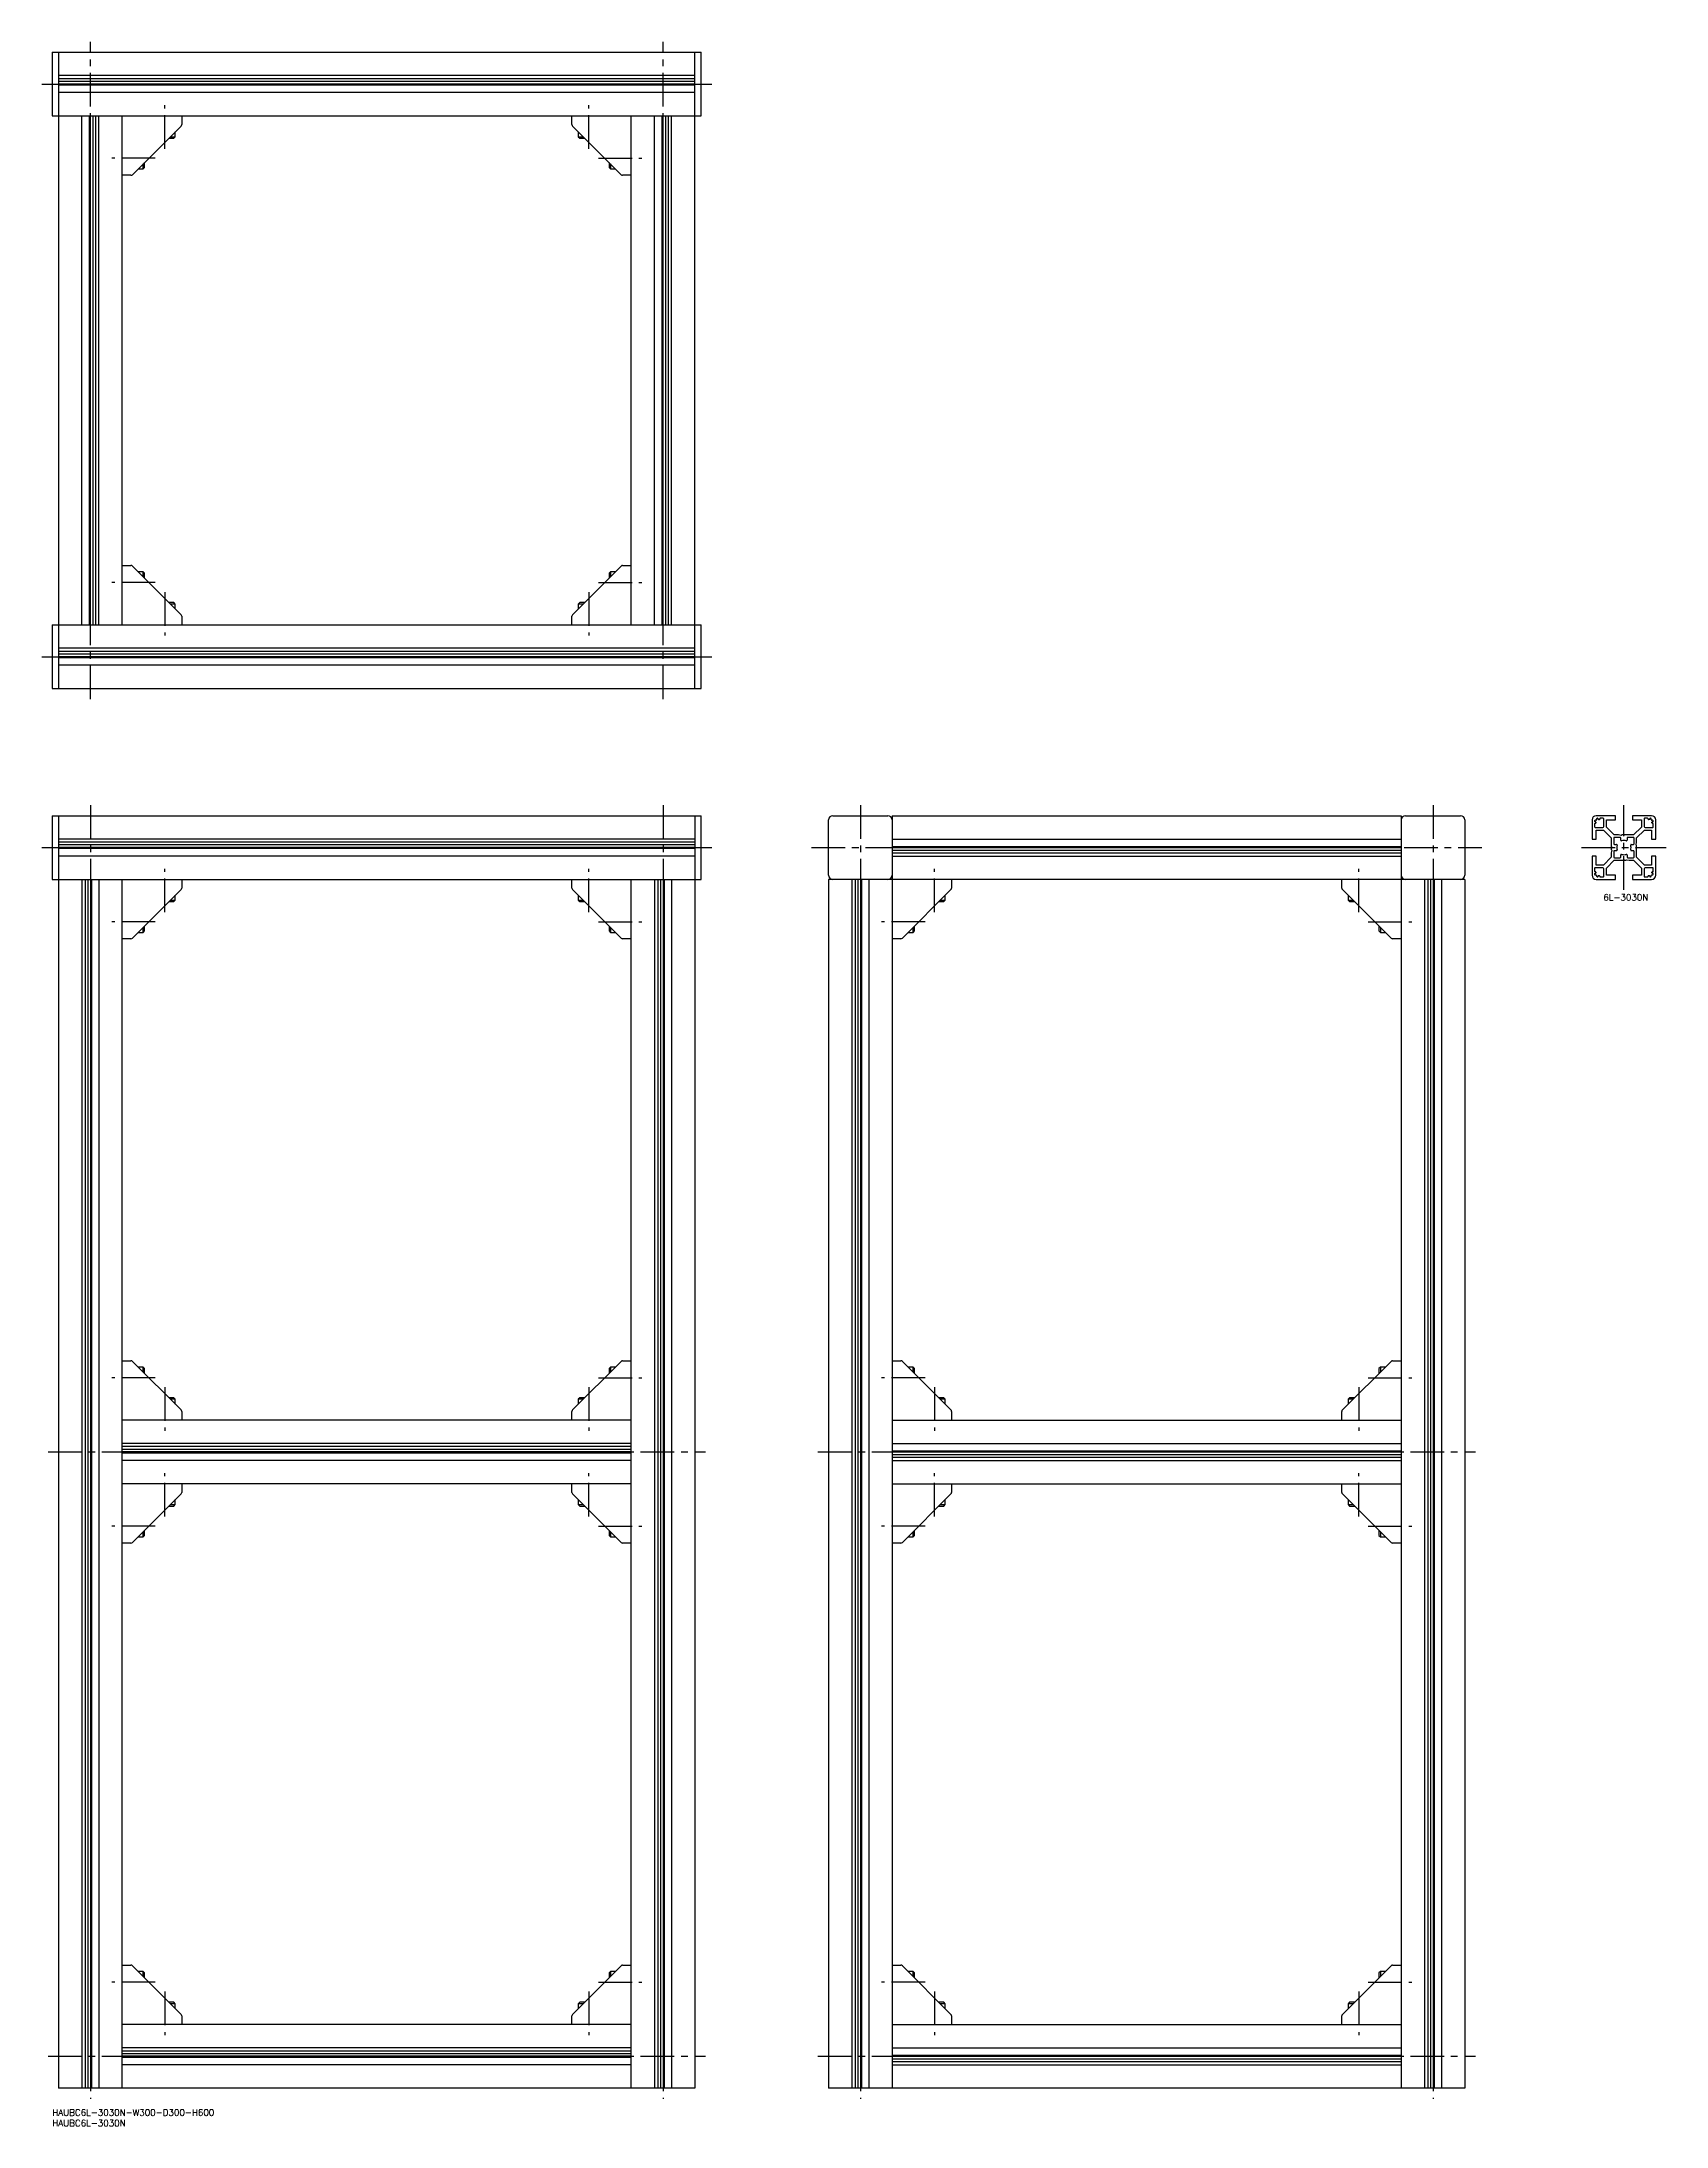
# Model space of a CAD drawing. Extents: x -5 to 761, y -8 to 975.
import ezdxf

# ---------------------------------------------------------------- set-up
doc = ezdxf.new("R2010")
doc.units = 0
doc.header["$LTSCALE"] = 0.5
doc.linetypes.add('CENTER', pattern=[50.8, 31.75, -6.35, 6.35, -6.35])
for name, color, linetype in [('MSM_CENTER', 1, 'CENTER'), ('MSM_CONTINUOUS', 7, 'CONTINUOUS'), ('MSM_PART_NUMBER', 7, 'CONTINUOUS')]:
    doc.layers.add(name, color=color, linetype=linetype)
doc.styles.get("Standard").update_dxf_attribs({"font": 'txt.shx', "height": 3, "bigfont": 'bigfont.shx'})

# ---------------------------------------------------------------- blocks, each defined once
blk = doc.blocks.new('*U8')
at = {"layer": 'MSM_PART_NUMBER'}
blk.add_text('HAUBC6L-3030N-W300-D300-H600', height=3, dxfattribs=at).set_placement((0, -3))
blk = doc.blocks.new('*U9')
at = {"layer": 'MSM_PART_NUMBER'}
blk.add_text('HAUBC6L-3030N', height=3, dxfattribs=at).set_placement((0, -8))
blk = doc.blocks.new('*U10')
at = {"layer": 'MSM_PART_NUMBER'}
blk.add_text('6L-3030N', height=3, dxfattribs=at).set_placement((731.31, 569.97))

msp = doc.modelspace()

# ---------------------------------------------------------------- linework, layer by layer
at = {"layer": 'MSM_CENTER'}
for p, q in [((18, 665), (18, 975)), ((288, 665), (288, 975)), ((-5, 955), (311, 955)), ((53, 924.5), (53, 945)), ((253, 924.5), (253, 945)), ((48.5, 920), (28, 920)), ((257.5, 920), (278, 920)), ((48.5, 720), (28, 720)), ((257.5, 720), (278, 720)), ((53, 715.5), (53, 695)), ((253, 715.5), (253, 695)), ((-5, 685), (311, 685)), ((18, 615), (18, 5)), ((288, 615), (288, 5)), ((381, 615), (381, 5)), ((651, 615), (651, 5)), ((741, 575), (741, 615)), ((-5, 595), (311, 595)), ((358, 595), (674, 595)), ((721, 595), (761, 595)), ((53, 564.5), (53, 585)), ((253, 564.5), (253, 585)), ((416, 564.5), (416, 585)), ((616, 564.5), (616, 585)), ((48.5, 560), (28, 560)), ((257.5, 560), (278, 560)), ((411.5, 560), (391, 560)), ((620.5, 560), (641, 560)), ((48.5, 345), (28, 345)), ((257.5, 345), (278, 345)), ((411.5, 345), (391, 345)), ((620.5, 345), (641, 345)), ((53, 340.5), (53, 320)), ((253, 340.5), (253, 320)), ((416, 340.5), (416, 320)), ((616, 340.5), (616, 320)), ((-2, 310), (308, 310)), ((361, 310), (671, 310)), ((53, 279.5), (53, 300)), ((253, 279.5), (253, 300)), ((416, 279.5), (416, 300)), ((616, 279.5), (616, 300)), ((48.5, 275), (28, 275)), ((257.5, 275), (278, 275)), ((411.5, 275), (391, 275)), ((620.5, 275), (641, 275)), ((48.5, 60), (28, 60)), ((257.5, 60), (278, 60)), ((411.5, 60), (391, 60)), ((620.5, 60), (641, 60)), ((53, 55.5), (53, 35)), ((253, 55.5), (253, 35)), ((416, 55.5), (416, 35)), ((616, 55.5), (616, 35)), ((-2, 25), (308, 25)), ((361, 25), (671, 25))]:
    msp.add_line(p, q, dxfattribs=at)
at = {"layer": 'MSM_CONTINUOUS'}
for p, q in [((0, 970), (306, 970)), ((0, 970), (0, 940)), ((3, 970), (3, 670)), ((303, 670), (303, 970)), ((306, 940), (306, 970)), ((303, 959), (3, 959)), ((303, 957.5), (3, 957.5)), ((303, 956.22), (3, 956.22)), ((303, 955), (3, 955)), ((303, 954.48), (3, 954.48)), ((303, 951), (3, 951)), ((0, 940), (306, 940)), ((14, 700), (14, 940)), ((17.48, 700), (17.48, 940)), ((18, 700), (18, 940)), ((19.22, 700), (19.22, 940)), ((20.5, 700), (20.5, 940)), ((22, 700), (22, 940)), ((33, 700), (33, 940)), ((60.71, 935.21), (37.79, 912.29)), ((61, 940), (61, 935.91)), ((245, 935.91), (245, 940)), ((268.21, 912.29), (245.29, 935.21)), ((273, 700), (273, 940)), ((284, 700), (284, 940)), ((287.48, 700), (287.48, 940)), ((288, 700), (288, 940)), ((289.22, 700), (289.22, 940)), ((290.5, 700), (290.5, 940)), ((292, 700), (292, 940)), ((55, 929.5), (57.33, 929.5)), ((55.67, 930.17), (58, 930.17)), ((57.33, 929.5), (58, 930.17)), ((58, 930.17), (58, 932.5)), ((248, 932.5), (248, 930.17)), ((248, 930.17), (248.67, 929.5)), ((248, 930.17), (250.33, 930.17)), ((248.67, 929.5), (251, 929.5)), ((40.5, 915), (42.83, 915)), ((42.83, 915), (42.83, 917.33)), ((42.83, 915), (43.5, 915.67)), ((43.5, 915.67), (43.5, 918)), ((262.5, 918), (262.5, 915.67)), ((262.5, 915.67), (263.17, 915)), ((263.17, 917.33), (263.17, 915)), ((263.17, 915), (265.5, 915)), ((37.09, 912), (33, 912)), ((273, 912), (268.91, 912)), ((33, 728), (37.09, 728)), ((37.79, 727.71), (60.71, 704.79)), ((245.29, 704.79), (268.21, 727.71)), ((268.91, 728), (273, 728)), ((42.83, 725), (40.5, 725)), ((43.5, 724.33), (42.83, 725)), ((42.83, 722.67), (42.83, 725)), ((43.5, 722), (43.5, 724.33)), ((263.17, 725), (262.5, 724.33)), ((262.5, 724.33), (262.5, 722)), ((265.5, 725), (263.17, 725)), ((263.17, 725), (263.17, 722.67)), ((57.33, 710.5), (55, 710.5)), ((58, 709.83), (55.67, 709.83)), ((58, 709.83), (57.33, 710.5)), ((58, 707.5), (58, 709.83)), ((248.67, 710.5), (248, 709.83)), ((248, 709.83), (248, 707.5)), ((250.33, 709.83), (248, 709.83)), ((251, 710.5), (248.67, 710.5)), ((0, 700), (306, 700)), ((0, 700), (0, 670)), ((61, 704.09), (61, 700)), ((245, 700), (245, 704.09)), ((306, 670), (306, 700)), ((303, 689), (3, 689)), ((303, 687.5), (3, 687.5)), ((303, 686.22), (3, 686.22)), ((303, 685), (3, 685)), ((303, 684.48), (3, 684.48)), ((303, 681), (3, 681)), ((0, 670), (306, 670)), ((0, 610), (306, 610)), ((0, 610), (0, 580)), ((3, 610), (3, 10)), ((303, 610), (303, 10)), ((306, 580), (306, 610)), ((368, 610), (394, 610)), ((396, 610), (396, 10)), ((396, 610), (636, 610)), ((636, 610), (636, 10)), ((638, 610), (664, 610)), ((737, 610), (728, 610)), ((737, 608), (737, 610)), ((745, 610), (745, 608)), ((754, 610), (745, 610)), ((366, 582), (366, 608)), ((666, 608), (666, 582)), ((726, 608), (726, 599)), ((727.2, 607.6), (727.2, 607.4)), ((727.2, 606.2), (727.2, 604.7)), ((727.4, 607.2), (727.58, 607.2)), ((727.58, 606.4), (727.4, 606.4)), ((727.4, 604.5), (731, 604.5)), ((727.8, 607.9), (727.5, 607.9)), ((727.78, 607), (727.78, 606.6)), ((728, 599), (728, 603.25)), ((728, 603.25), (731.34, 603.25)), ((728.1, 608.5), (728.1, 608.2)), ((728.6, 608.8), (728.4, 608.8)), ((728.8, 608.42), (728.8, 608.6)), ((729.4, 608.22), (729, 608.22)), ((729.6, 608.6), (729.6, 608.42)), ((731.3, 608.8), (729.8, 608.8)), ((731.34, 603.25), (735, 599.59)), ((731.5, 605), (731.5, 608.6)), ((732.75, 604.66), (732.75, 608)), ((732.75, 608), (737, 608)), ((736.41, 601), (732.75, 604.66)), ((738.5, 601), (736.41, 601)), ((739.2, 599.8), (736.5, 599.8)), ((739.78, 600.75), (738.5, 601)), ((740.1, 600.93), (739.78, 600.75)), ((741, 600.7), (740.6, 600.93)), ((741.52, 601), (741, 600.7)), ((745.59, 601), (741.52, 601)), ((745.5, 599.8), (742.8, 599.8)), ((745, 608), (749.25, 608)), ((749.25, 604.66), (745.59, 601)), ((747, 599.59), (750.66, 603.25)), ((749.25, 608), (749.25, 604.66)), ((750.5, 608.6), (750.5, 605)), ((750.66, 603.25), (754, 603.25)), ((752.2, 608.8), (750.7, 608.8)), ((751, 604.5), (754.6, 604.5)), ((752.4, 608.42), (752.4, 608.6)), ((753, 608.22), (752.6, 608.22)), ((753.2, 608.6), (753.2, 608.42)), ((753.6, 608.8), (753.4, 608.8)), ((753.9, 608.2), (753.9, 608.5)), ((754, 603.25), (754, 599)), ((754.5, 607.9), (754.2, 607.9)), ((754.22, 606.6), (754.22, 607)), ((754.42, 607.2), (754.6, 607.2)), ((754.6, 606.4), (754.42, 606.4)), ((754.8, 607.4), (754.8, 607.6)), ((754.8, 604.7), (754.8, 606.2)), ((756, 599), (756, 608)), ((303, 599), (3, 599)), ((303, 597.5), (3, 597.5)), ((303, 596.22), (3, 596.22)), ((303, 595), (3, 595)), ((303, 594.48), (3, 594.48)), ((303, 591), (3, 591)), ((396, 599), (636, 599)), ((396, 595.52), (636, 595.52)), ((396, 595), (636, 595)), ((396, 593.78), (636, 593.78)), ((396, 592.5), (636, 592.5)), ((396, 591), (636, 591)), ((726, 599), (728, 599)), ((728, 591), (726, 591)), ((726, 591), (726, 582)), ((728, 586.75), (728, 591)), ((735, 590.41), (731.34, 586.75)), ((735, 599.59), (735, 595.52)), ((735, 595.52), (735.3, 595)), ((735.25, 593.78), (735, 592.5)), ((735, 592.5), (735, 590.41)), ((735.3, 595), (735.07, 594.6)), ((735.07, 594.1), (735.25, 593.78)), ((736.2, 599.5), (736.2, 596.8)), ((736.2, 593.2), (736.2, 590.5)), ((736.5, 596.5), (737.5, 596.5)), ((737.5, 593.5), (736.5, 593.5)), ((736.5, 590.2), (739.2, 590.2)), ((739.5, 598.5), (739.5, 599.5)), ((739.5, 590.5), (739.5, 591.5)), ((742.5, 599.5), (742.5, 598.5)), ((742.5, 591.5), (742.5, 590.5)), ((742.8, 590.2), (745.5, 590.2)), ((744.5, 596.5), (745.5, 596.5)), ((745.5, 593.5), (744.5, 593.5)), ((745.8, 596.8), (745.8, 599.5)), ((745.8, 590.5), (745.8, 593.2)), ((746.7, 595), (746.93, 595.4)), ((747, 594.48), (746.7, 595)), ((746.75, 596.22), (747, 597.5)), ((746.93, 595.9), (746.75, 596.22)), ((747, 597.5), (747, 599.59)), ((747, 590.41), (747, 594.48)), ((750.66, 586.75), (747, 590.41)), ((754, 599), (756, 599)), ((756, 591), (754, 591)), ((754, 591), (754, 586.75)), ((756, 582), (756, 591)), ((0, 580), (306, 580)), ((14, 580), (14, 10)), ((15.5, 580), (15.5, 10)), ((16.78, 580), (16.78, 10)), ((18, 580), (18, 10)), ((18.52, 580), (18.52, 10)), ((22, 580), (22, 10)), ((33, 10), (33, 580)), ((61, 580), (61, 575.91)), ((245, 575.91), (245, 580)), ((273, 10), (273, 580)), ((284, 580), (284, 10)), ((285.5, 580), (285.5, 10)), ((286.78, 580), (286.78, 10)), ((288, 580), (288, 10)), ((288.52, 580), (288.52, 10)), ((292, 580), (292, 10)), ((666, 580), (366, 580)), ((366, 580), (366, 10)), ((377, 580), (377, 10)), ((378.5, 580), (378.5, 10)), ((379.78, 580), (379.78, 10)), ((381, 580), (381, 10)), ((381.52, 580), (381.52, 10)), ((385, 580), (385, 10)), ((424, 580), (424, 575.91)), ((608, 575.91), (608, 580)), ((647, 580), (647, 10)), ((648.5, 580), (648.5, 10)), ((649.78, 580), (649.78, 10)), ((651, 580), (651, 10)), ((651.52, 580), (651.52, 10)), ((655, 580), (655, 10)), ((666, 580), (666, 10)), ((727.2, 585.3), (727.2, 583.8)), ((727.2, 582.6), (727.2, 582.4)), ((731, 585.5), (727.4, 585.5)), ((727.4, 583.6), (727.58, 583.6)), ((727.58, 582.8), (727.4, 582.8)), ((727.5, 582.1), (727.8, 582.1)), ((727.78, 583.4), (727.78, 583)), ((731.34, 586.75), (728, 586.75)), ((728, 580), (737, 580)), ((728.1, 581.8), (728.1, 581.5)), ((728.4, 581.2), (728.6, 581.2)), ((728.8, 581.4), (728.8, 581.58)), ((729, 581.78), (729.4, 581.78)), ((729.6, 581.58), (729.6, 581.4)), ((729.8, 581.2), (731.3, 581.2)), ((731.5, 581.4), (731.5, 585)), ((732.75, 585.34), (736.41, 589)), ((732.75, 582), (732.75, 585.34)), ((737, 582), (732.75, 582)), ((736.41, 589), (740.48, 589)), ((737, 580), (737, 582)), ((740.48, 589), (741, 589.3)), ((741, 589.3), (741.4, 589.07)), ((741.9, 589.07), (742.22, 589.25)), ((742.22, 589.25), (743.5, 589)), ((743.5, 589), (745.59, 589)), ((749.25, 582), (745, 582)), ((745, 582), (745, 580)), ((745, 580), (754, 580)), ((745.59, 589), (749.25, 585.34)), ((749.25, 585.34), (749.25, 582)), ((750.5, 585), (750.5, 581.4)), ((754, 586.75), (750.66, 586.75)), ((750.7, 581.2), (752.2, 581.2)), ((754.6, 585.5), (751, 585.5)), ((752.4, 581.4), (752.4, 581.58)), ((752.6, 581.78), (753, 581.78)), ((753.2, 581.58), (753.2, 581.4)), ((753.4, 581.2), (753.6, 581.2)), ((753.9, 581.5), (753.9, 581.8)), ((754.2, 582.1), (754.5, 582.1)), ((754.22, 583), (754.22, 583.4)), ((754.42, 583.6), (754.6, 583.6)), ((754.6, 582.8), (754.42, 582.8)), ((754.8, 583.8), (754.8, 585.3)), ((754.8, 582.4), (754.8, 582.6)), ((60.71, 575.21), (37.79, 552.29)), ((55.67, 570.17), (58, 570.17)), ((57.33, 569.5), (58, 570.17)), ((58, 570.17), (58, 572.5)), ((268.21, 552.29), (245.29, 575.21)), ((248, 572.5), (248, 570.17)), ((248, 570.17), (248.67, 569.5)), ((248, 570.17), (250.33, 570.17)), ((423.71, 575.21), (400.79, 552.29)), ((418.67, 570.17), (421, 570.17)), ((420.33, 569.5), (421, 570.17)), ((421, 570.17), (421, 572.5)), ((631.21, 552.29), (608.29, 575.21)), ((611, 572.5), (611, 570.17)), ((611, 570.17), (611.67, 569.5)), ((611, 570.17), (613.33, 570.17)), ((55, 569.5), (57.33, 569.5)), ((248.67, 569.5), (251, 569.5)), ((418, 569.5), (420.33, 569.5)), ((611.67, 569.5), (614, 569.5)), ((37.09, 552), (33, 552)), ((40.5, 555), (42.83, 555)), ((42.83, 555), (42.83, 557.33)), ((42.83, 555), (43.5, 555.67)), ((43.5, 555.67), (43.5, 558)), ((262.5, 558), (262.5, 555.67)), ((262.5, 555.67), (263.17, 555)), ((263.17, 557.33), (263.17, 555)), ((263.17, 555), (265.5, 555)), ((273, 552), (268.91, 552)), ((400.09, 552), (396, 552)), ((403.5, 555), (405.83, 555)), ((405.83, 555), (405.83, 557.33)), ((405.83, 555), (406.5, 555.67)), ((406.5, 555.67), (406.5, 558)), ((625.5, 558), (625.5, 555.67)), ((625.5, 555.67), (626.17, 555)), ((626.17, 557.33), (626.17, 555)), ((626.17, 555), (628.5, 555)), ((636, 552), (631.91, 552)), ((33, 353), (37.09, 353)), ((37.79, 352.71), (60.71, 329.79)), ((42.83, 350), (40.5, 350)), ((43.5, 349.33), (42.83, 350)), ((42.83, 347.67), (42.83, 350)), ((43.5, 347), (43.5, 349.33)), ((245.29, 329.79), (268.21, 352.71)), ((263.17, 350), (262.5, 349.33)), ((262.5, 349.33), (262.5, 347)), ((265.5, 350), (263.17, 350)), ((263.17, 350), (263.17, 347.67)), ((268.91, 353), (273, 353)), ((396, 353), (400.09, 353)), ((400.79, 352.71), (423.71, 329.79)), ((405.83, 350), (403.5, 350)), ((406.5, 349.33), (405.83, 350)), ((405.83, 347.67), (405.83, 350)), ((406.5, 347), (406.5, 349.33)), ((608.29, 329.79), (631.21, 352.71)), ((626.17, 350), (625.5, 349.33)), ((625.5, 349.33), (625.5, 347)), ((628.5, 350), (626.17, 350)), ((626.17, 350), (626.17, 347.67)), ((631.91, 353), (636, 353)), ((57.33, 335.5), (55, 335.5)), ((58, 334.83), (55.67, 334.83)), ((58, 334.83), (57.33, 335.5)), ((58, 332.5), (58, 334.83)), ((248.67, 335.5), (248, 334.83)), ((248, 334.83), (248, 332.5)), ((250.33, 334.83), (248, 334.83)), ((251, 335.5), (248.67, 335.5)), ((420.33, 335.5), (418, 335.5)), ((421, 334.83), (418.67, 334.83)), ((421, 334.83), (420.33, 335.5)), ((421, 332.5), (421, 334.83)), ((611.67, 335.5), (611, 334.83)), ((611, 334.83), (611, 332.5)), ((613.33, 334.83), (611, 334.83)), ((614, 335.5), (611.67, 335.5)), ((273, 325), (33, 325)), ((61, 329.09), (61, 325)), ((245, 325), (245, 329.09)), ((396, 325), (636, 325)), ((424, 329.09), (424, 325)), ((608, 325), (608, 329.09)), ((273, 314), (33, 314)), ((273, 312.5), (33, 312.5)), ((273, 311.22), (33, 311.22)), ((273, 310), (33, 310)), ((273, 309.48), (33, 309.48)), ((273, 306), (33, 306)), ((396, 314), (636, 314)), ((396, 310.52), (636, 310.52)), ((396, 310), (636, 310)), ((396, 308.78), (636, 308.78)), ((396, 307.5), (636, 307.5)), ((396, 306), (636, 306)), ((273, 295), (33, 295)), ((61, 295), (61, 290.91)), ((245, 290.91), (245, 295)), ((396, 295), (636, 295)), ((424, 295), (424, 290.91)), ((608, 290.91), (608, 295)), ((60.71, 290.21), (37.79, 267.29)), ((55.67, 285.17), (58, 285.17)), ((57.33, 284.5), (58, 285.17)), ((58, 285.17), (58, 287.5)), ((268.21, 267.29), (245.29, 290.21)), ((248, 287.5), (248, 285.17)), ((248, 285.17), (248.67, 284.5)), ((248, 285.17), (250.33, 285.17)), ((423.71, 290.21), (400.79, 267.29)), ((418.67, 285.17), (421, 285.17)), ((420.33, 284.5), (421, 285.17)), ((421, 285.17), (421, 287.5)), ((631.21, 267.29), (608.29, 290.21)), ((611, 287.5), (611, 285.17)), ((611, 285.17), (611.67, 284.5)), ((611, 285.17), (613.33, 285.17)), ((55, 284.5), (57.33, 284.5)), ((248.67, 284.5), (251, 284.5)), ((418, 284.5), (420.33, 284.5)), ((611.67, 284.5), (614, 284.5)), ((37.09, 267), (33, 267)), ((40.5, 270), (42.83, 270)), ((42.83, 270), (42.83, 272.33)), ((42.83, 270), (43.5, 270.67)), ((43.5, 270.67), (43.5, 273)), ((262.5, 273), (262.5, 270.67)), ((262.5, 270.67), (263.17, 270)), ((263.17, 272.33), (263.17, 270)), ((263.17, 270), (265.5, 270)), ((273, 267), (268.91, 267)), ((400.09, 267), (396, 267)), ((403.5, 270), (405.83, 270)), ((405.83, 270), (405.83, 272.33)), ((405.83, 270), (406.5, 270.67)), ((406.5, 270.67), (406.5, 273)), ((625.5, 273), (625.5, 270.67)), ((625.5, 270.67), (626.17, 270)), ((626.17, 272.33), (626.17, 270)), ((626.17, 270), (628.5, 270)), ((636, 267), (631.91, 267)), ((33, 68), (37.09, 68)), ((37.79, 67.71), (60.71, 44.79)), ((42.83, 65), (40.5, 65)), ((43.5, 64.33), (42.83, 65)), ((42.83, 62.67), (42.83, 65)), ((43.5, 62), (43.5, 64.33)), ((245.29, 44.79), (268.21, 67.71)), ((263.17, 65), (262.5, 64.33)), ((262.5, 64.33), (262.5, 62)), ((265.5, 65), (263.17, 65)), ((263.17, 65), (263.17, 62.67)), ((268.91, 68), (273, 68)), ((396, 68), (400.09, 68)), ((400.79, 67.71), (423.71, 44.79)), ((405.83, 65), (403.5, 65)), ((406.5, 64.33), (405.83, 65)), ((405.83, 62.67), (405.83, 65)), ((406.5, 62), (406.5, 64.33)), ((608.29, 44.79), (631.21, 67.71)), ((626.17, 65), (625.5, 64.33)), ((625.5, 64.33), (625.5, 62)), ((628.5, 65), (626.17, 65)), ((626.17, 65), (626.17, 62.67)), ((631.91, 68), (636, 68)), ((57.33, 50.5), (55, 50.5)), ((58, 49.83), (55.67, 49.83)), ((58, 49.83), (57.33, 50.5)), ((58, 47.5), (58, 49.83)), ((248.67, 50.5), (248, 49.83)), ((248, 49.83), (248, 47.5)), ((250.33, 49.83), (248, 49.83)), ((251, 50.5), (248.67, 50.5)), ((420.33, 50.5), (418, 50.5)), ((421, 49.83), (418.67, 49.83)), ((421, 49.83), (420.33, 50.5)), ((421, 47.5), (421, 49.83)), ((611.67, 50.5), (611, 49.83)), ((611, 49.83), (611, 47.5)), ((613.33, 49.83), (611, 49.83)), ((614, 50.5), (611.67, 50.5)), ((273, 40), (33, 40)), ((61, 44.09), (61, 40)), ((245, 40), (245, 44.09)), ((396, 40), (636, 40)), ((424, 44.09), (424, 40)), ((608, 40), (608, 44.09)), ((273, 29), (33, 29)), ((273, 27.5), (33, 27.5)), ((273, 26.22), (33, 26.22)), ((273, 25), (33, 25)), ((273, 24.48), (33, 24.48)), ((273, 21), (33, 21)), ((396, 29), (636, 29)), ((396, 25.52), (636, 25.52)), ((396, 25), (636, 25)), ((396, 23.78), (636, 23.78)), ((396, 22.5), (636, 22.5)), ((396, 21), (636, 21)), ((303, 10), (3, 10)), ((666, 10), (366, 10))]:
    msp.add_line(p, q, dxfattribs=at)
for centre, radius, start, end in [((60, 935.91), 1, 315, 0), ((246, 935.91), 1, 180, 225), ((37.09, 913), 1, 270, 315), ((268.91, 913), 1, 225, 270), ((37.09, 727), 1, 45, 90), ((268.91, 727), 1, 90, 135), ((60, 704.09), 1, 0, 45), ((246, 704.09), 1, 135, 180), ((368, 608), 2, 90, 180), ((394, 608), 2, 0, 90), ((638, 608), 2, 90, 180), ((664, 608), 2, 0, 90), ((728, 608), 2, 90, 180), ((754, 608), 2, 0, 90), ((727.5, 607.6), 0.3, 90, 180), ((727.4, 607.4), 0.2, 180, 270), ((727.4, 606.2), 0.2, 90, 180), ((727.4, 604.7), 0.2, 180, 270), ((727.58, 607), 0.2, 0, 90), ((727.58, 606.6), 0.2, 270, 0), ((727.8, 608.2), 0.3, 270, 0), ((728.4, 608.5), 0.3, 90, 180), ((728.6, 608.6), 0.2, 0, 90), ((729, 608.42), 0.2, 180, 270), ((729.4, 608.42), 0.2, 270, 0), ((729.8, 608.6), 0.2, 90, 180), ((731, 605), 0.5, 270, 0), ((731.3, 608.6), 0.2, 0, 90), ((736.5, 599.5), 0.3, 90, 180), ((739.2, 599.5), 0.3, 0, 90), ((740.35, 600.5), 0.5, 60, 120), ((742.8, 599.5), 0.3, 90, 180), ((745.5, 599.5), 0.3, 0, 90), ((750.7, 608.6), 0.2, 90, 180), ((751, 605), 0.5, 180, 270), ((752.2, 608.6), 0.2, 0, 90), ((752.6, 608.42), 0.2, 180, 270), ((753, 608.42), 0.2, 270, 0), ((753.4, 608.6), 0.2, 90, 180), ((753.6, 608.5), 0.3, 0, 90), ((754.2, 608.2), 0.3, 180, 270), ((754.42, 607), 0.2, 90, 180), ((754.42, 606.6), 0.2, 180, 270), ((754.5, 607.6), 0.3, 0, 90), ((754.6, 607.4), 0.2, 270, 0), ((754.6, 606.2), 0.2, 0, 90), ((754.6, 604.7), 0.2, 270, 0), ((735.5, 594.35), 0.5, 150, 210), ((736.5, 596.8), 0.3, 180, 270), ((736.5, 593.2), 0.3, 90, 180), ((736.5, 590.5), 0.3, 180, 270), ((737.5, 596.2), 0.3, 341.07536, 90), ((737.5, 593.8), 0.3, 270, 18.92464), ((741, 595), 3.4, 161.07536, 198.92464), ((739.2, 590.5), 0.3, 270, 0), ((739.8, 598.5), 0.3, 180, 288.92464), ((739.8, 591.5), 0.3, 71.07536, 180), ((741, 595), 3.4, 71.07536, 108.92464), ((741, 595), 3.4, 251.07536, 288.92465), ((742.2, 598.5), 0.3, 251.07536, 0), ((742.2, 591.5), 0.3, 0, 108.92464), ((742.8, 590.5), 0.3, 180, 270), ((744.5, 596.2), 0.3, 90, 198.92465), ((744.5, 593.8), 0.3, 161.07536, 270), ((741, 595), 3.4, 341.07536, 18.92464), ((745.5, 596.8), 0.3, 270, 0), ((745.5, 593.2), 0.3, 0, 90), ((745.5, 590.5), 0.3, 270, 0), ((746.5, 595.65), 0.5, 330, 30), ((368, 582), 2, 180, 270), ((394, 582), 2, 270, 0), ((638, 582), 2, 180, 270), ((664, 582), 2, 270, 0), ((728, 582), 2, 180, 270), ((727.4, 585.3), 0.2, 90, 180), ((727.4, 583.8), 0.2, 180, 270), ((727.4, 582.6), 0.2, 90, 180), ((727.5, 582.4), 0.3, 180, 270), ((727.58, 583.4), 0.2, 0, 90), ((727.58, 583), 0.2, 270, 0), ((727.8, 581.8), 0.3, 0, 90), ((728.4, 581.5), 0.3, 180, 270), ((728.6, 581.4), 0.2, 270, 0), ((729, 581.58), 0.2, 90, 180), ((729.4, 581.58), 0.2, 0, 90), ((729.8, 581.4), 0.2, 180, 270), ((731, 585), 0.5, 0, 90), ((731.3, 581.4), 0.2, 270, 0), ((741.65, 589.5), 0.5, 240, 300), ((751, 585), 0.5, 90, 180), ((750.7, 581.4), 0.2, 180, 270), ((752.2, 581.4), 0.2, 270, 0), ((752.6, 581.58), 0.2, 90, 180), ((753, 581.58), 0.2, 0, 90), ((753.4, 581.4), 0.2, 180, 270), ((753.6, 581.5), 0.3, 270, 0), ((754.2, 581.8), 0.3, 90, 180), ((754, 582), 2, 270, 0), ((754.42, 583.4), 0.2, 90, 180), ((754.42, 583), 0.2, 180, 270), ((754.5, 582.4), 0.3, 270, 0), ((754.6, 585.3), 0.2, 0, 90), ((754.6, 583.8), 0.2, 270, 0), ((754.6, 582.6), 0.2, 0, 90), ((60, 575.91), 1, 315, 0), ((246, 575.91), 1, 180, 225), ((423, 575.91), 1, 315, 0), ((609, 575.91), 1, 180, 225), ((37.09, 553), 1, 270, 315), ((268.91, 553), 1, 225, 270), ((400.09, 553), 1, 270, 315), ((631.91, 553), 1, 225, 270), ((37.09, 352), 1, 45, 90), ((268.91, 352), 1, 90, 135), ((400.09, 352), 1, 45, 90), ((631.91, 352), 1, 90, 135), ((60, 329.09), 1, 0, 45), ((246, 329.09), 1, 135, 180), ((423, 329.09), 1, 0, 45), ((609, 329.09), 1, 135, 180), ((60, 290.91), 1, 315, 0), ((246, 290.91), 1, 180, 225), ((423, 290.91), 1, 315, 0), ((609, 290.91), 1, 180, 225), ((37.09, 268), 1, 270, 315), ((268.91, 268), 1, 225, 270), ((400.09, 268), 1, 270, 315), ((631.91, 268), 1, 225, 270), ((37.09, 67), 1, 45, 90), ((268.91, 67), 1, 90, 135), ((400.09, 67), 1, 45, 90), ((631.91, 67), 1, 90, 135), ((60, 44.09), 1, 0, 45), ((246, 44.09), 1, 135, 180), ((423, 44.09), 1, 0, 45), ((609, 44.09), 1, 135, 180)]:
    msp.add_arc(centre, radius, start, end, dxfattribs=at)

# ---------------------------------------------------------------- block references
for name in ['*U10', '*U8', '*U9']:
    msp.add_blockref(name, (0, 0), dxfattribs=at)

doc.saveas('drawing.dxf')
